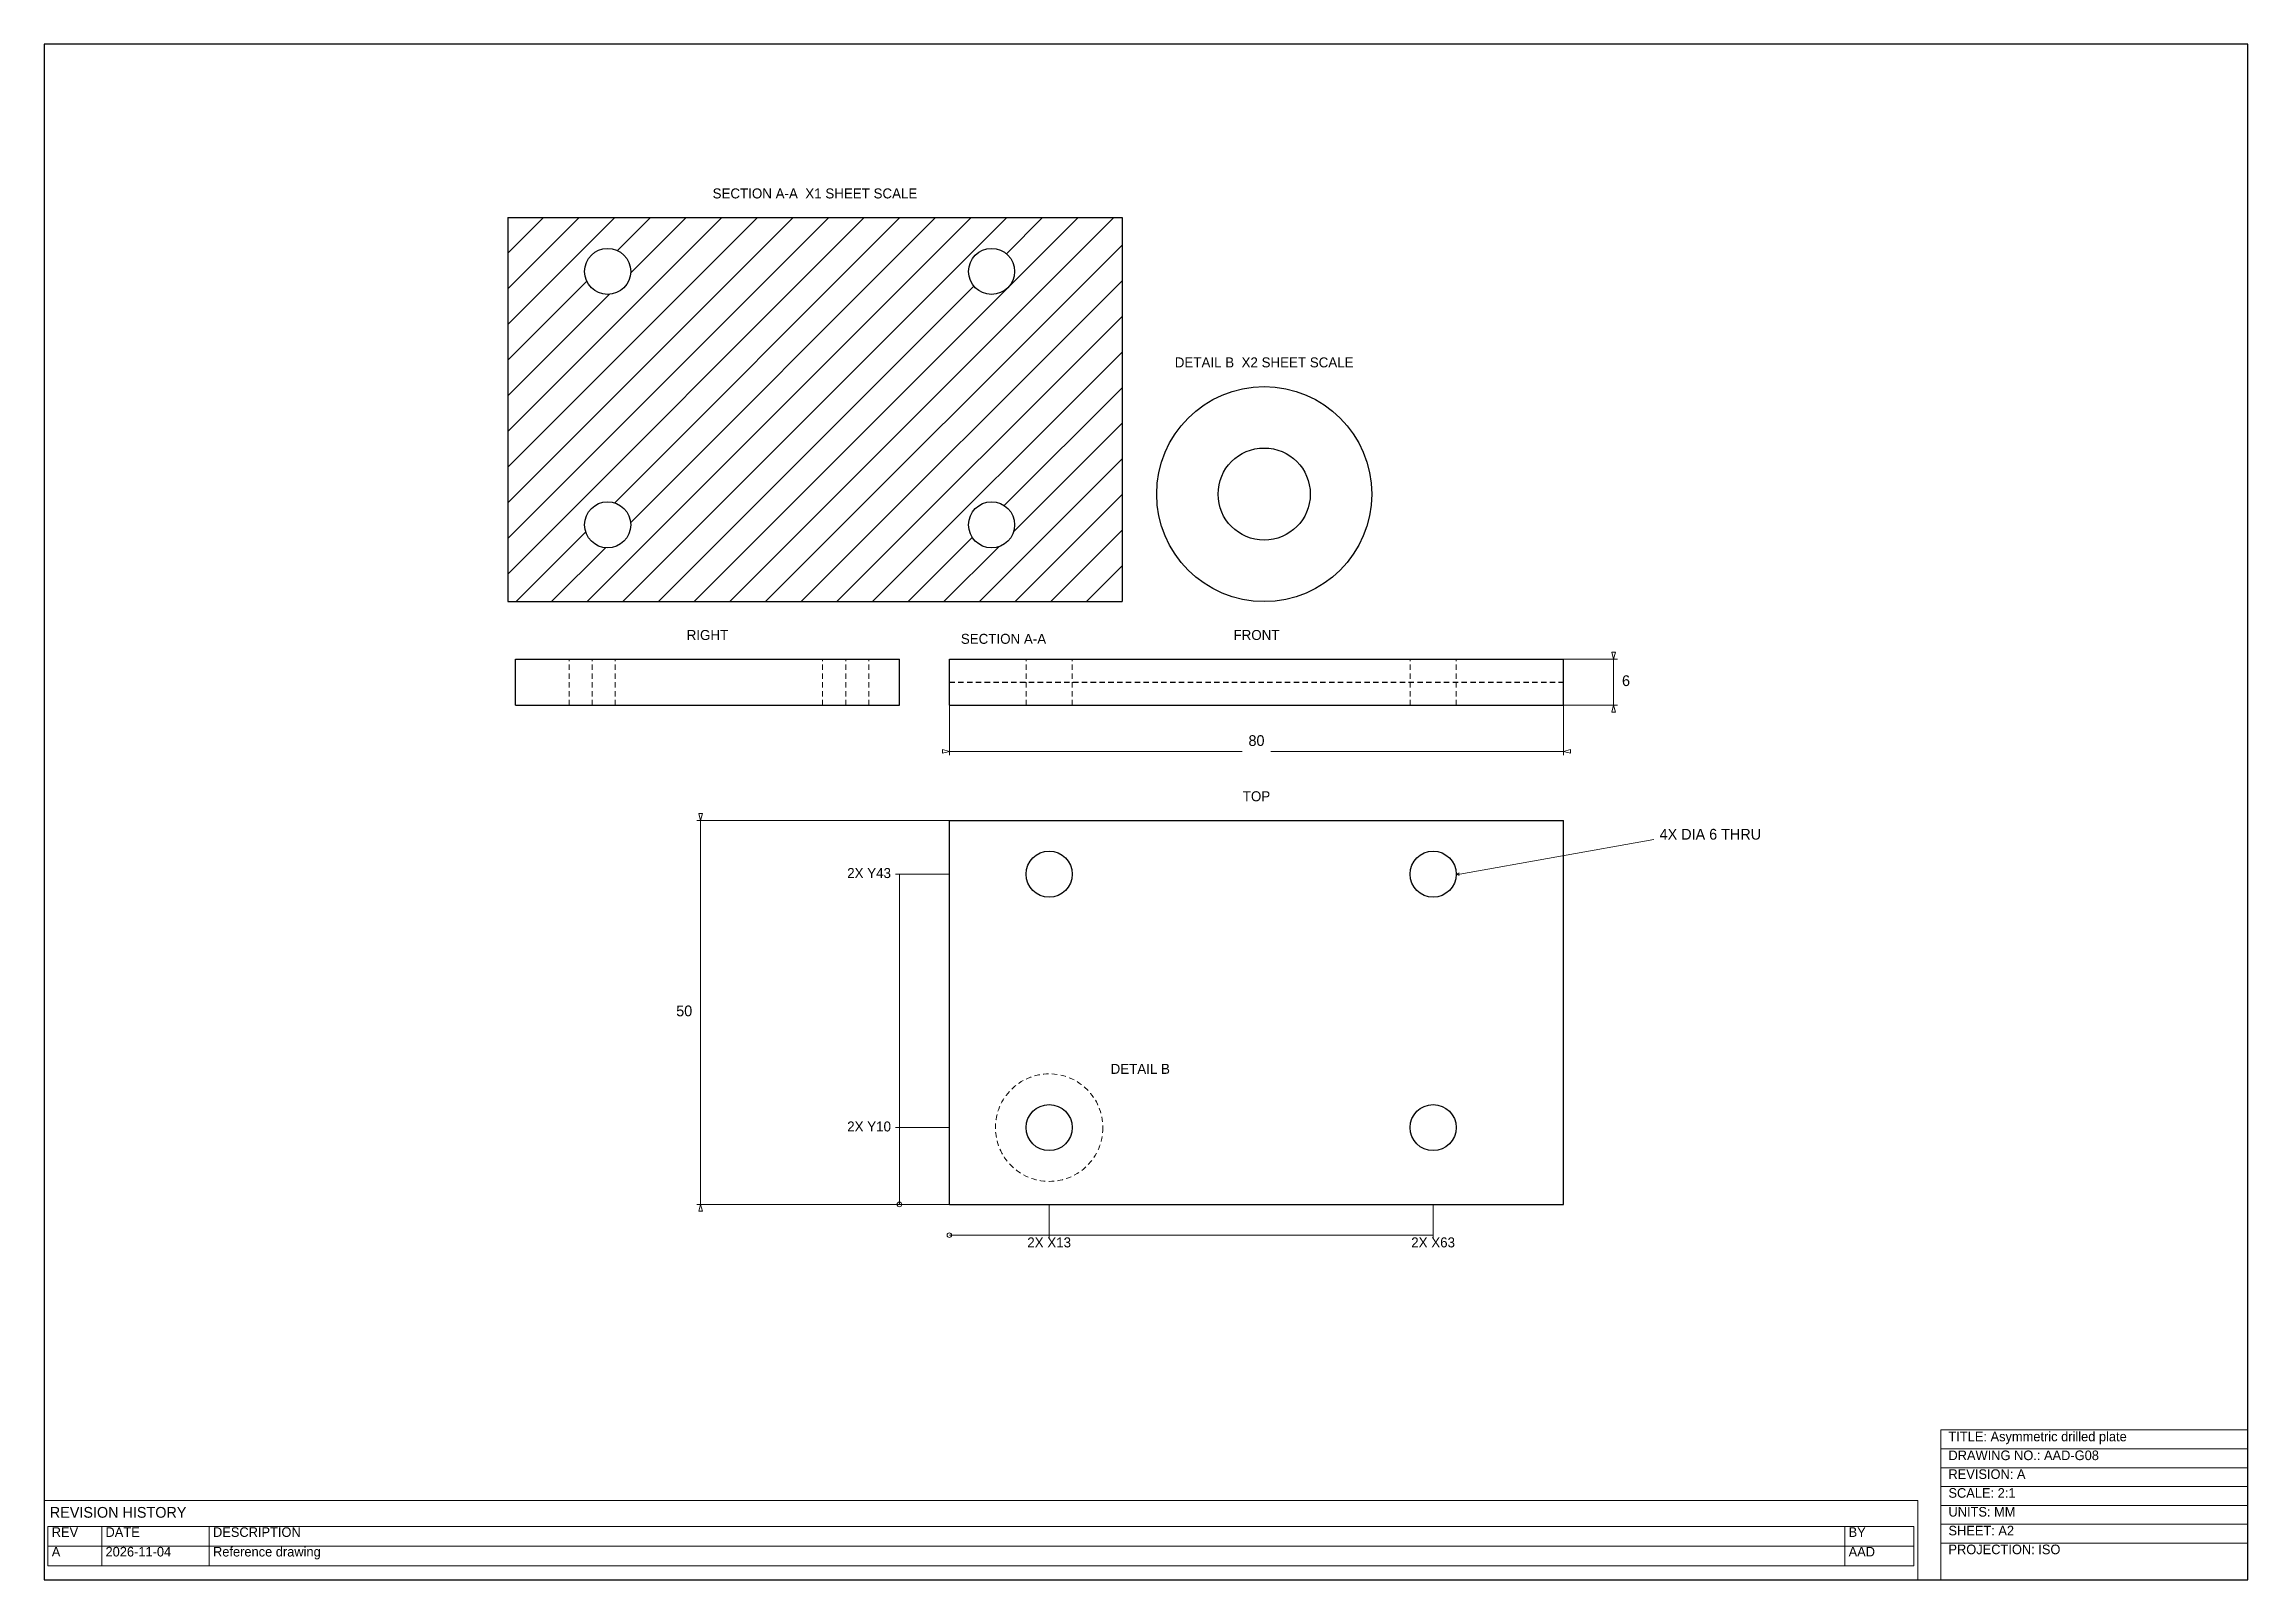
# Model space of a CAD drawing. Header units: millimetres. Extents: x 10 to 584, y 10 to 410.
import ezdxf
from ezdxf.enums import TextEntityAlignment as Align

# ---------------------------------------------------------------- set-up
doc = ezdxf.new("R2010")
doc.units = ezdxf.units.MM
doc.linetypes.add('HIDDEN', pattern=[2.3, 1.4, -0.9])
for name, color, linetype, lineweight in [('ANNOTATION', 7, 'Continuous', 18), ('BORDER', 7, 'Continuous', 18), ('DETAIL_MARKERS', 7, 'Continuous', 18), ('DIMENSIONS', 7, 'Continuous', 18), ('HATCH', 7, 'Continuous', 18), ('HIDDEN', 8, 'Continuous', 18), ('SCHEDULE', 7, 'Continuous', 18), ('SECTION_MARKERS', 7, 'Continuous', 18), ('TITLE', 7, 'Continuous', 18), ('VISIBLE', 7, 'Continuous', 18)]:
    doc.layers.add(name, color=color, linetype=linetype, lineweight=lineweight)

msp = doc.modelspace()

# ---------------------------------------------------------------- linework, layer by layer
at = {"layer": 'BORDER', "lineweight": 30}
for p, q in [((584, 410), (10, 410)), ((10, 410), (10, 10)), ((584, 10), (584, 410)), ((10, 10), (584, 10))]:
    msp.add_line(p, q, dxfattribs=at)
at = {"layer": 'DETAIL_MARKERS', "linetype": 'HIDDEN', "lineweight": 20}
msp.add_circle((271.78, 127.8), 14, dxfattribs=at)
at = {"layer": 'DIMENSIONS', "lineweight": 13}
for p, q in [((405.78, 249.8), (419.78, 249.8)), ((419.26, 251.6), (418.3, 251.6)), ((245.78, 237.8), (245.78, 224.8)), ((405.78, 237.8), (405.78, 224.8)), ((405.78, 237.8), (419.78, 237.8)), ((418.3, 236), (419.26, 236)), ((243.98, 226.28), (243.98, 225.32)), ((407.58, 225.32), (407.58, 226.28)), ((245.78, 207.8), (180.01, 207.8)), ((181.49, 209.6), (180.53, 209.6)), ((378.76, 193.8), (429.28, 202.8)), ((245.78, 193.8), (231.78, 193.8)), ((377.78, 193.8), (378.56, 194.12)), ((377.78, 193.8), (378.76, 193.8)), ((377.78, 193.8), (378.56, 193.48)), ((245.78, 127.8), (231.78, 127.8)), ((245.78, 107.8), (180.01, 107.8)), ((180.53, 106), (181.49, 106)), ((271.78, 107.8), (271.78, 98.8)), ((371.78, 107.8), (371.78, 98.8))]:
    msp.add_line(p, q, dxfattribs=at)
at = {"layer": 'DIMENSIONS', "lineweight": 18}
for p, q in [((418.78, 249.8), (418.3, 251.6)), ((418.78, 249.8), (419.26, 251.6)), ((418.78, 237.8), (418.78, 249.8)), ((418.78, 237.8), (418.3, 236)), ((418.78, 237.8), (419.26, 236)), ((245.78, 225.8), (243.98, 226.28)), ((245.78, 225.8), (243.98, 225.32)), ((245.78, 225.8), (322.02, 225.8)), ((329.53, 225.8), (405.78, 225.8)), ((405.78, 225.8), (407.58, 226.28)), ((405.78, 225.8), (407.58, 225.32)), ((181.01, 207.8), (180.53, 209.6)), ((181.01, 207.8), (181.49, 209.6)), ((181.01, 107.8), (181.01, 207.8)), ((231.78, 193.8), (233.78, 193.8)), ((232.78, 107.8), (232.78, 193.8)), ((231.78, 127.8), (233.78, 127.8)), ((181.01, 107.8), (180.53, 106)), ((181.01, 107.8), (181.49, 106)), ((245.78, 99.8), (371.78, 99.8)), ((271.78, 98.8), (271.78, 100.8)), ((371.78, 98.8), (371.78, 100.8))]:
    msp.add_line(p, q, dxfattribs=at)
for centre in [(232.78, 107.8), (245.78, 99.8)]:
    msp.add_circle(centre, 0.6, dxfattribs=at)
at = {"layer": 'HATCH', "lineweight": 13}
for p, q in [((130.78, 271.94), (223.63, 364.8)), ((130.78, 281.23), (214.35, 364.8)), ((130.78, 290.51), (205.06, 364.8)), ((130.78, 299.8), (195.78, 364.8)), ((130.78, 309.09), (186.49, 364.8)), ((130.78, 336.94), (158.63, 364.8)), ((130.78, 346.23), (149.35, 364.8)), ((130.78, 355.51), (140.06, 364.8)), ((151.49, 264.8), (251.49, 364.8)), ((158.63, 290.51), (232.92, 364.8)), ((159.34, 356.22), (167.92, 364.8)), ((160.78, 264.8), (260.78, 364.8)), ((162.75, 285.35), (242.2, 364.8)), ((162.76, 350.35), (177.2, 364.8)), ((179.35, 264.8), (279.35, 364.8)), ((188.63, 264.8), (288.63, 364.8)), ((260.65, 355.38), (270.06, 364.8)), ((197.92, 264.8), (290.78, 357.66)), ((130.78, 327.66), (151.35, 348.23)), ((130.78, 318.37), (157.22, 344.82)), ((170.06, 264.8), (252.19, 346.93)), ((207.2, 264.8), (290.78, 348.37)), ((216.49, 264.8), (290.78, 339.09)), ((225.78, 264.8), (290.78, 329.8)), ((260.07, 289.81), (290.78, 320.51)), ((262.48, 282.93), (290.78, 311.23)), ((253.63, 264.8), (290.78, 301.94)), ((262.92, 264.8), (290.78, 292.66)), ((132.92, 264.8), (151.07, 282.95)), ((235.06, 264.8), (251.76, 281.5)), ((272.2, 264.8), (290.78, 283.37)), ((142.2, 264.8), (156.23, 278.82)), ((244.35, 264.8), (258.65, 279.1)), ((281.49, 264.8), (290.78, 274.09))]:
    msp.add_line(p, q, dxfattribs=at)
at = {"layer": 'HIDDEN', "linetype": 'HIDDEN', "lineweight": 18}
for p, q in [((146.78, 237.8), (146.78, 249.8)), ((146.78, 249.8), (152.78, 249.8)), ((158.78, 249.8), (146.78, 249.8)), ((152.78, 237.8), (152.78, 249.8)), ((152.78, 249.8), (158.78, 249.8)), ((158.78, 237.8), (158.78, 249.8)), ((212.78, 237.8), (212.78, 249.8)), ((212.78, 249.8), (218.78, 249.8)), ((224.78, 249.8), (212.78, 249.8)), ((218.78, 237.8), (218.78, 249.8)), ((218.78, 249.8), (224.78, 249.8)), ((224.78, 237.8), (224.78, 249.8)), ((265.78, 237.8), (265.78, 249.8)), ((277.78, 249.8), (265.78, 249.8)), ((277.78, 237.8), (277.78, 249.8)), ((365.78, 237.8), (365.78, 249.8)), ((377.78, 249.8), (365.78, 249.8)), ((377.78, 237.8), (377.78, 249.8)), ((146.78, 237.8), (152.78, 237.8)), ((158.78, 237.8), (146.78, 237.8)), ((152.78, 237.8), (158.78, 237.8)), ((212.78, 237.8), (218.78, 237.8)), ((224.78, 237.8), (212.78, 237.8)), ((218.78, 237.8), (224.78, 237.8)), ((277.78, 237.8), (265.78, 237.8)), ((377.78, 237.8), (365.78, 237.8))]:
    msp.add_line(p, q, dxfattribs=at)
at = {"layer": 'SCHEDULE', "lineweight": 18}
for p, q in [((498, 30.7), (10, 30.7)), ((10, 30.7), (10, 10)), ((498, 10), (498, 30.7)), ((10, 10), (498, 10))]:
    msp.add_line(p, q, dxfattribs=at)
at = {"layer": 'SCHEDULE', "lineweight": 13}
for p, q in [((11, 23.9), (497, 23.9)), ((11, 23.9), (11, 13.7)), ((25, 23.9), (25, 13.7)), ((53, 23.9), (53, 13.7)), ((479, 23.9), (479, 13.7)), ((497, 23.9), (497, 13.7)), ((11, 18.8), (497, 18.8)), ((11, 13.7), (497, 13.7))]:
    msp.add_line(p, q, dxfattribs=at)
at = {"layer": 'SECTION_MARKERS', "lineweight": 30}
for p, q in [((245.78, 243.8), (245.78, 246.8)), ((405.78, 243.8), (405.78, 246.8))]:
    msp.add_line(p, q, dxfattribs=at)
at = {"layer": 'SECTION_MARKERS', "linetype": 'HIDDEN', "lineweight": 30}
msp.add_line((245.78, 243.8), (405.78, 243.8), dxfattribs=at)
at = {"layer": 'TITLE', "lineweight": 18}
for p, q in [((584, 49.1), (504, 49.1)), ((504, 49.1), (504, 10)), ((584, 10), (584, 49.1)), ((504, 10), (584, 10))]:
    msp.add_line(p, q, dxfattribs=at)
at = {"layer": 'TITLE', "lineweight": 13}
for p, q in [((504, 44.1), (584, 44.1)), ((504, 39.2), (584, 39.2)), ((504, 34.3), (584, 34.3)), ((504, 29.4), (584, 29.4)), ((504, 24.5), (584, 24.5)), ((504, 19.6), (584, 19.6))]:
    msp.add_line(p, q, dxfattribs=at)
at = {"layer": 'VISIBLE', "lineweight": 25}
for p, q in [((130.78, 364.8), (130.78, 264.8)), ((130.78, 364.8), (290.78, 364.8)), ((290.78, 364.8), (290.78, 264.8)), ((130.78, 264.8), (290.78, 264.8)), ((132.78, 237.8), (132.78, 249.8)), ((132.78, 249.8), (232.78, 249.8)), ((232.78, 237.8), (232.78, 249.8)), ((245.78, 237.8), (245.78, 249.8)), ((245.78, 249.8), (405.78, 249.8)), ((405.78, 237.8), (405.78, 249.8)), ((132.78, 237.8), (232.78, 237.8)), ((245.78, 237.8), (405.78, 237.8)), ((245.78, 107.8), (245.78, 207.8)), ((245.78, 207.8), (405.78, 207.8)), ((405.78, 107.8), (405.78, 207.8)), ((245.78, 107.8), (405.78, 107.8))]:
    msp.add_line(p, q, dxfattribs=at)
for centre, radius in [((156.78, 350.8), 6), ((256.78, 350.8), 6), ((327.78, 292.8), 28), ((327.78, 292.8), 12), ((156.78, 284.8), 6), ((256.78, 284.8), 6), ((271.78, 193.8), 6), ((371.78, 193.8), 6), ((271.78, 127.8), 6), ((371.78, 127.8), 6)]:
    msp.add_circle(centre, radius, dxfattribs=at)

# ---------------------------------------------------------------- texts
at = {"layer": 'ANNOTATION', "lineweight": 18}
for s, p in [('SECTION A-A  X1 SHEET SCALE', (210.78, 369.8)), ('DETAIL B  X2 SHEET SCALE', (327.78, 325.8)), ('RIGHT', (182.78, 254.8)), ('FRONT', (325.78, 254.8)), ('TOP', (325.78, 212.8))]:
    msp.add_text(s, height=2.6, dxfattribs=at).set_placement(p, align=Align.CENTER)
at = {"layer": 'DETAIL_MARKERS', "lineweight": 18}
msp.add_text('DETAIL B', height=2.6, dxfattribs=at).set_placement((287.78, 141.8))
at = {"layer": 'DIMENSIONS', "lineweight": 18}
for s, p in [('6', (420.98, 242.8)), ('4X DIA 6 THRU', (430.78, 202.8))]:
    msp.add_text(s, height=2.8, dxfattribs=at).set_placement(p)
for s, height, p in [('80', 2.8, (325.78, 227.2)), ('2X X13', 2.6, (271.78, 96.6)), ('2X X63', 2.6, (371.78, 96.6))]:
    msp.add_text(s, height=height, dxfattribs=at).set_placement(p, align=Align.CENTER)
for s, height, p in [('2X Y43', 2.6, (230.58, 192.8)), ('50', 2.8, (178.81, 156.8)), ('2X Y10', 2.6, (230.58, 126.8))]:
    msp.add_text(s, height=height, dxfattribs=at).set_placement(p, align=Align.RIGHT)
at = {"layer": 'SCHEDULE', "lineweight": 18}
for s, height, p in [('REVISION HISTORY', 2.8, (11.5, 26.2)), ('REV', 2.5, (12, 21.2)), ('DATE', 2.5, (26, 21.2)), ('DESCRIPTION', 2.5, (54, 21.2)), ('BY', 2.5, (480, 21.2)), ('A', 2.5, (12, 16.1)), ('2026-11-04', 2.5, (26, 16.1)), ('Reference drawing', 2.5, (54, 16.1)), ('AAD', 2.5, (480, 16.1))]:
    msp.add_text(s, height=height, dxfattribs=at).set_placement(p)
at = {"layer": 'SECTION_MARKERS', "lineweight": 18}
msp.add_text('SECTION A-A', height=2.6, dxfattribs=at).set_placement((248.78, 253.8))
at = {"layer": 'TITLE', "lineweight": 18}
for s, p in [('TITLE: Asymmetric drilled plate', (506, 46.1)), ('DRAWING NO.: AAD-G08', (506, 41.2)), ('REVISION: A', (506, 36.3)), ('SCALE: 2:1', (506, 31.4)), ('UNITS: MM', (506, 26.5)), ('SHEET: A2', (506, 21.6)), ('PROJECTION: ISO', (506, 16.7))]:
    msp.add_text(s, height=2.5, dxfattribs=at).set_placement(p)

doc.saveas('drawing.dxf')
